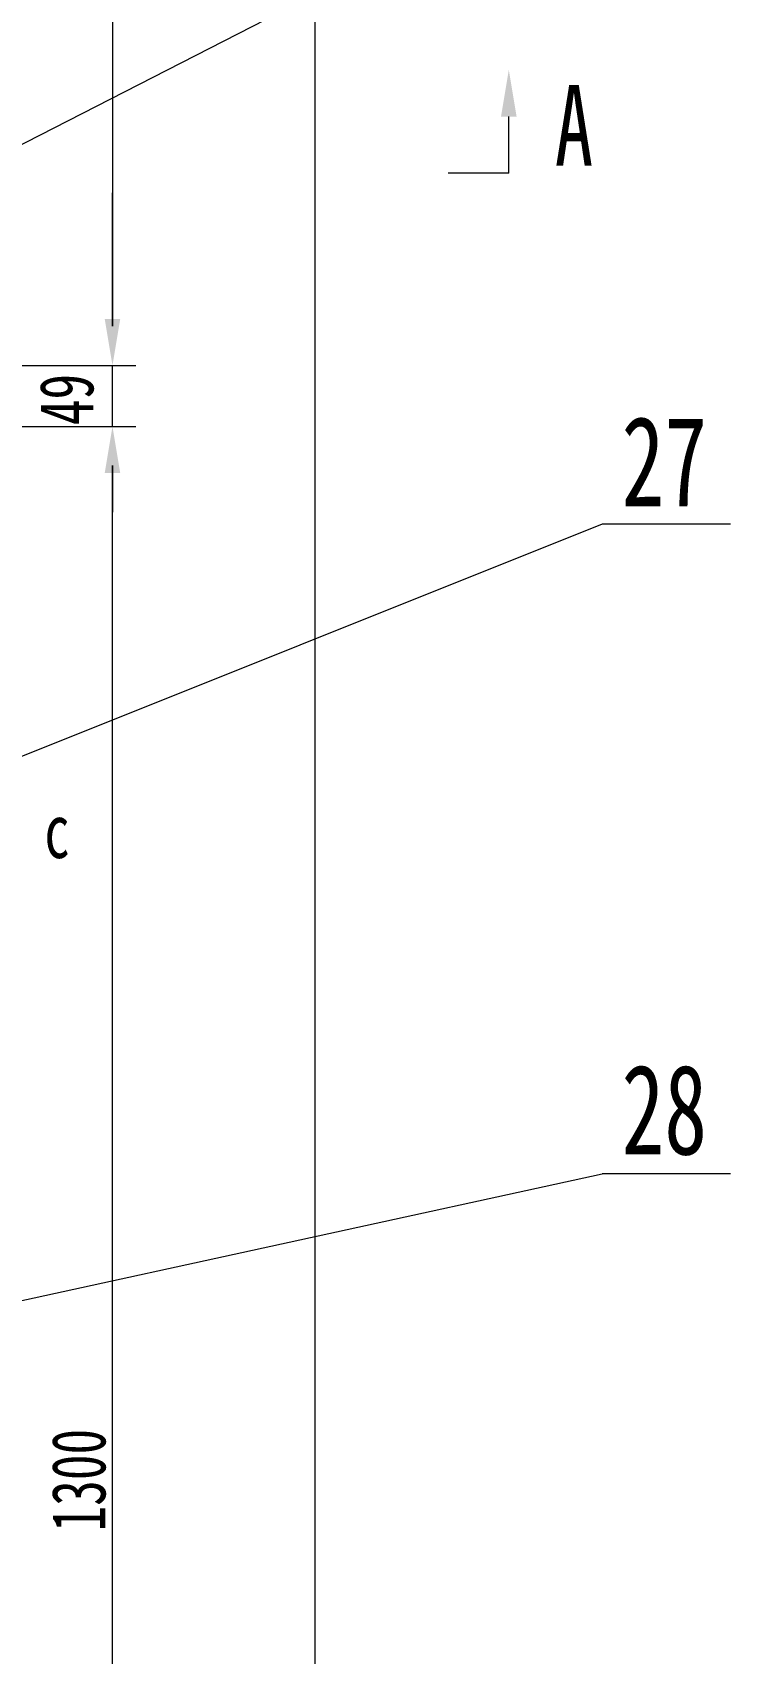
# Model space of a CAD drawing. Header units: millimetres. Extents: x 132745 to 150447, y -25377 to -12762.
# Drawn here: x 137208 to 137769, y -15472 to -14169 of the extents above; entities that cross this region are included whole.
import ezdxf

# ---------------------------------------------------------------- set-up
doc = ezdxf.new("R2010")
doc.units = ezdxf.units.MM
doc.layers.add('cdr_dim', color=7, linetype='Continuous', lineweight=18)
doc.layers.add('尺寸线层', color=7, linetype='Continuous', lineweight=18)
doc.styles.add('HZ', font='simfang.ttf', dxfattribs={"width": 0.7})

msp = doc.modelspace()

# ---------------------------------------------------------------- hatches: boundary and pattern name
at = {"layer": 'cdr_dim', "linetype": 'Continuous'}
for points in [[(137597.26, -14236.315), (137584.76, -14236.315), (137591.01, -14198.815)], [(137278.636, -14398.971), (137266.136, -14398.971), (137272.386, -14436.471)], [(137278.636, -14398.971), (137266.136, -14398.971), (137272.386, -14436.471)], [(137278.636, -14522.971), (137266.136, -14522.971), (137272.386, -14485.471)], [(137278.636, -14522.971), (137266.136, -14522.971), (137272.386, -14485.471)]]:
    msp.add_hatch(color=256, dxfattribs=at).paths.add_polyline_path(points, flags=0)

# ---------------------------------------------------------------- linework, layer by layer
for p, q in [((137435.299, -18127.971), (137435.299, -13399.971)), ((137272.386, -13599.971), (137272.386, -14404.971)), ((136848.373, -14438.751), (137665.95, -14019.678)), ((137591.01, -14281.778), (137591.01, -14236.315)), ((137591.01, -14281.778), (137542.259, -14281.778)), ((137272.386, -14404.971), (137272.386, -14297.721)), ((136949.124, -14436.471), (137291.136, -14436.471)), ((137224.622, -14436.471), (137291.136, -14436.471)), ((137272.386, -14485.471), (137272.386, -14436.471)), ((136923.41, -14485.471), (137291.136, -14485.471)), ((137224.622, -14485.471), (137291.136, -14485.471)), ((137272.386, -16147.971), (137272.386, -14516.971)), ((137272.386, -14516.971), (137272.386, -14554.471)), ((137665.95, -14563.905), (137089.996, -14794.516)), ((137769.271, -14563.905), (137665.95, -14563.905)), ((135904.525, -15471.262), (137665.95, -15086.175)), ((137769.271, -15086.175), (137665.95, -15086.175))]:
    msp.add_line(p, q, dxfattribs=at)

# ---------------------------------------------------------------- texts
at = {"layer": 'cdr_dim', "linetype": 'Continuous', "attachment_point": 7, "line_spacing_factor": 1.194679, "style": 'HZ'}
for s, insert, char_height, width in [('A', (137627.902, -14275.861), 65.008, 48.54937), ('27', (137681.585, -14549.579), 72.2308, 107.99574), ('28', (137681.585, -15071.849), 72.2308, 107.99574)]:
    msp.add_mtext(s, dxfattribs=dict(at, insert=insert, char_height=char_height, width=width))
at = {"layer": 'cdr_dim', "linetype": 'Continuous', "insert": (137235.727, -14463.826), "char_height": 43.3385, "width": 65.0078, "attachment_point": 5, "rotation": 90, "line_spacing_factor": 1.194679, "style": 'HZ'}
msp.add_mtext('49', dxfattribs=at)
at = {"layer": '尺寸线层', "linetype": 'Continuous', "lineweight": 18, "insert": (137217.555, -14833.11), "char_height": 43.339, "width": 32.36625, "attachment_point": 7, "line_spacing_factor": 1.194679, "style": 'HZ'}
msp.add_mtext('c', dxfattribs=at)
at = {"layer": '尺寸线层', "linetype": 'Continuous', "lineweight": 18, "insert": (137245.4, -15332.471), "char_height": 43.3385, "width": 65.0078, "attachment_point": 5, "rotation": 90, "line_spacing_factor": 1.194679, "style": 'HZ'}
msp.add_mtext('1300', dxfattribs=at)

doc.saveas('drawing.dxf')
